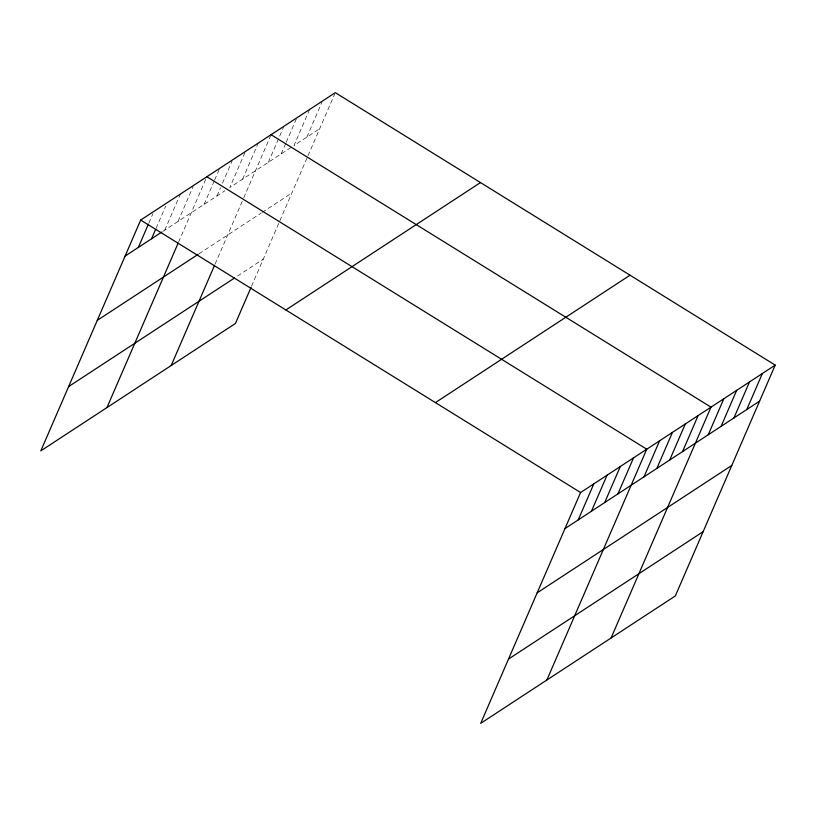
<?xml version="1.0" encoding="UTF-8"?>
<svg xmlns="http://www.w3.org/2000/svg" width="816" height="816" viewBox="0 0 816 816"><rect width="100%" height="100%" fill="white"/><g stroke="black" fill="none" stroke-linecap="round" stroke-linejoin="round"><path stroke-width="0.61" stroke-dasharray="4.08 3.06" d="M148.889 223.013L152.918 213.721M156.091 228.307L165.648 206.213M164.791 230.102L180.387 194.065M178.031 221.432L193.117 186.568M178.571 242.097L206.856 176.735M204.112 204.367L214.169 181.121M214.669 179.959L219.698 168.331M216.954 195.952L220.473 187.823M222.482 183.172L232.04 161.089M244.892 152.674L229.796 187.547L292.046 146.798M242.638 179.143L258.233 143.106M215.098 264.058L243.28 198.92M243.77 197.798L270.575 135.864M268.331 162.323L283.927 126.286M281.173 153.918L285.702 143.453M286.202 142.29L296.269 119.044M309.611 109.477L294.015 145.503L319.709 128.683M306.867 137.098L321.953 102.224M251.522 286.263L307.51 156.886M307.999 155.754L334.795 93.82M162.761 231.428L224.859 190.781M199.012 253.766L261.263 213.017M262.252 212.374L291.893 192.974M237.538 276.022L263.231 259.202"/><path stroke-width="1.22" d="M775.2 365.119L580.584 492.517L480.695 723.343L675.311 595.945L775.2 365.119L335.305 92.657L140.689 220.055L40.8 450.881L235.416 323.483L251.032 287.395M138.332 247.432L148.39 224.176M151.562 238.762L155.591 229.469M106.967 407.572L178.092 243.219M171.187 365.527L214.598 265.22M578.228 519.884L593.824 483.857M591.457 511.224L607.053 475.187M604.697 502.564L620.293 466.528M617.926 493.894L633.522 457.868M546.863 680.024L646.751 449.198L206.856 176.735M644.008 476.83L659.603 440.793M656.849 468.415L672.445 432.388M669.691 460.01L685.287 423.973M682.543 451.595L698.129 415.568M611.092 637.99L710.981 407.153L271.075 134.701M708.227 434.785L723.823 398.749M721.079 426.37L736.664 390.344M733.921 417.965L749.506 381.929M746.762 409.561L762.358 373.524M125.093 256.091L161.741 232.101M97.277 320.372L198.023 254.419M68.615 386.6L234.58 277.96M285.855 309.968L480.471 182.57M435.418 402.604L630.034 275.206M564.998 528.554L759.604 401.146M537.173 592.834L731.789 465.426M508.521 659.063L703.127 531.665M140.689 220.055L580.584 492.517"/></g></svg>
